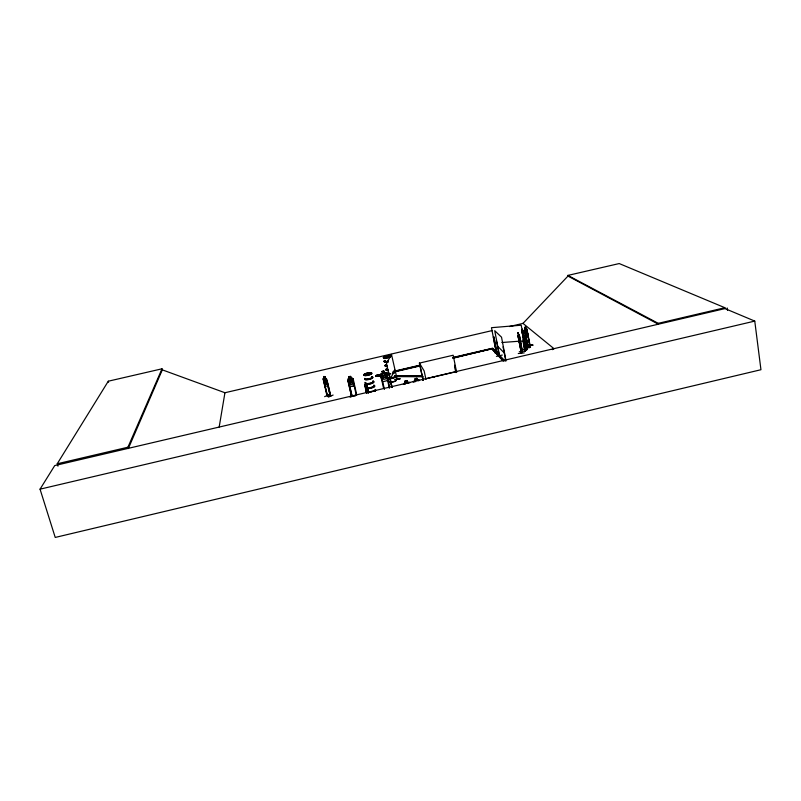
<?xml version="1.0" encoding="UTF-8"?>
<svg xmlns="http://www.w3.org/2000/svg" width="801" height="801" viewBox="0 0 801 801"><rect width="100%" height="100%" fill="white"/><g stroke="black" fill="none" stroke-linecap="round" stroke-linejoin="round"><path stroke-width="1.2" d="M329.311 394.573L324.625 396.655M387.464 380.535L387.644 378.472M387.354 356.405L386.312 356.545L386.813 356.145M518.257 353.531L524.244 352.861M368.53 375.068L368.009 374.898M524.645 330.563L524.745 329.682L527.669 347.163L529.861 345.361M352.57 395.414L350.107 397.206M352.81 395.374L351.098 396.815M364.886 384.83L365.476 384.43L366.157 388.755L367.549 390.918L367.549 389.496M367.959 373.376L367.018 373.787L367.459 373.376M367.248 373.476L368.18 373.486L367.379 373.837M219.194 426.973L224.961 392.59M327.048 382.848L326.798 384.32L325.657 384.19L324.695 382.598L323.854 376.53M497.281 351.399L494.968 352.941M521.841 332.715L521.801 329.862L522.502 329.251L523.834 336.981L523.143 337.531L522.492 336.29M527.499 349.486L521.801 349.596M326.928 380.575L330.583 396.145L326.948 395.684L323.143 378.953L324.195 378.402M323.244 378.963L323.494 378.362M162.022 368.8L162.303 369.852L128.32 448.56L127.93 447.218L162.022 368.8L108.295 381.206L57.231 463.779L57.972 466.162M400.059 378.783L395.193 379.384M397.186 379.384L391.489 354.412L386.513 363.394L391.769 387.344M388.865 373.116L391.979 387.314M390.027 379.424L394.893 370.022M525.286 351.038L519.298 351.749M518.587 337.321L521.491 352.971C520.66 351.479 521.481 354.873 522.122 351.469M522.002 351.228L521.211 352.57L522.212 351.198M527.859 346.543L529.741 345.141L527.539 346.593L528.029 346.402M520.27 341.947C518.207 345.191 521.441 340.765 520.019 339.874M524.585 349.687L524.725 348.926M518.597 334.648L518.177 332.645L518.167 336.08L521.391 353.141L522.382 351.429L519.499 335.849L522.282 351.609L522.082 350.878M40.05 489.171L54.728 465.581L724.995 308.595L754.762 321.091L760.95 369.722L55.229 537.441L40.05 489.171L754.762 321.091M518.768 334.207L518.067 336.34L519.418 343.259M517.907 333.176L518.237 332.635M382.337 373.426L380.475 374.618L381.646 379.904L382.768 381.707L387.524 380.595L386.553 373.186L384.37 372.956M524.935 348.946L526.487 347.664M525.045 349.476L523.464 341.136M509.546 326.538L522.993 323.404L567.979 276.085L567.859 275.414L619.213 263.559L724.885 307.724L724.995 308.595M387.183 356.415L387.233 356.105M367.719 373.416L367.098 373.626M404.525 384.1L405.436 383.158L404.905 381.036L407.048 380.555M414.367 381.797L415.278 380.855L414.758 378.733L416.9 378.252L417.341 380.325M521.251 353.001L518.047 335.459M524.835 351.178L527.098 349.296M524.875 351.118L527.328 349.286M525.316 349.687L525.646 349.747M527.018 349.046L524.805 350.858M532.765 345.081L527.188 345.481M529.711 347.654L524.104 348.055M532.755 345.151L527.118 345.231L532.875 345.051M524.655 348.966L526.688 347.654M526.477 347.464L527.028 347.864L524.815 349.667L523.263 341.146M526.808 347.864L524.605 349.667L523.063 341.306M525.476 350.247L522.532 334.698M522.963 334.718L525.977 350.227M524.745 338.412L523.063 339.764L524.775 338.463L524.655 336.39M526.087 337.371L525.516 335.649L526.087 337.371L527.829 335.959M526.157 337.371L527.859 336.009L526.738 328.871L526.387 328.37L524.705 329.752M496.77 352.27L496.209 352.38L496.83 352.27L493.847 336.951L496.68 352.35M522.863 335.999L523.554 335.459L522.893 331.894L522.012 332.625L522.893 334.468L522.823 337.111L523.113 334.758L524.094 336.11L523.193 334.207L523.203 331.664L522.963 333.897L522.182 332.455L525.486 350.247M526.808 348.024L523.293 330.783L523.714 331.274M529.691 344.841L529.621 345.561L527.028 330.002L530.082 345.361L527.899 347.133L524.945 330.282L524.875 327.409L525.596 326.848L526.918 334.538L526.247 335.078L525.606 333.837M525.246 331.534L527.889 346.973M351.369 395.924L351.969 395.804M351.469 395.924L352.15 396.385L348.515 380.565L347.924 380.675L351.599 396.505L347.684 379.424L348.195 378.653L352.44 378.272L353.181 378.913L356.705 394.833M521.661 332.165L523.353 330.773M525.576 327.979L525.146 328.32L525.466 327.349M521.801 329.862L522.442 329.251M525.596 326.848L524.815 327.419M354.342 384.19L354.222 386.182L349.957 386.543L348.916 384.64M349.957 386.543L354.192 386.092M493.847 336.951L493.766 337.011M352.951 380.165L356.205 394.873M353.151 378.933L352.44 378.272M347.924 380.675L348.515 380.565M349.336 378.563L348.896 376.61L350.748 376.42L351.118 378.472M350.718 376.44L348.966 376.67M367.929 375.118L368.16 375.168M386.683 356.395L387.003 356.115M404.805 384.059L405.556 383.959M386.563 356.355L386.983 356.255M527.909 347.123L525.045 331.694M381.897 376.54L375.569 376.029L381.266 375.679M375.679 376.5L381.236 374.998M330.483 395.574L330.122 395.544M330.272 395.614L327.229 395.324M328.33 397.126L333.116 395.043M326.958 395.694L327.359 395.073M326.828 395.133L327.489 395.654L323.193 378.933M328.13 386.332L328.06 384.47L328.13 386.332L325.236 385.972L324.405 384.059M325.416 378.533L326.848 379.324L330.783 396.064L327.078 395.604M326.247 378.613L323.464 378.302M323.794 380.165L327.219 395.724M324.966 376.61L326.197 379.274L330.202 396.105M499.554 355.254L499.353 355.904L499.544 355.284M525.806 350.297L521.211 325.206L491.474 327.689L496.099 351.819L496.65 351.779M496.35 352.3L493.346 336.991M496.25 351.749L496.73 351.709M368.24 391.339L367.078 385.902L365.026 382.407L365.476 384.43M366.778 392.33L366.077 390.197L366.848 392.25M364.956 386.102L366.528 393.091M367.078 385.902L368.36 391.839M366.898 387.113L368.21 392.971M365.677 382.798L368.41 393.071M414.748 381.687L415.399 381.656M407.889 383.299L408.42 383.289M454.598 365.306C455.539 364.295 454.828 371.404 456.069 372.565L454.638 365.356M496.41 356.365L502.327 355.043M496.32 340.245L499.293 355.774M381.136 374.528L376.17 375.389L382.237 373.977M393.281 371.694L419.994 365.456M452.775 357.797L492.845 348.445L452.865 358.267M378.693 375.299L381.126 374.728M395.674 371.334L419.934 365.667M453.897 357.737L492.705 348.675L495.509 351.589M395.804 371.594L420.084 365.927M503.048 346.873L505.862 361.201M380.835 375.859L381.386 375.729L384.42 389.416M389.336 388.255L386.302 374.518L386.883 374.437L389.636 386.983M380.875 376.46L386.963 375.048M57.231 463.779L127.93 447.218M567.859 275.414L658.242 323.334L724.885 307.724M405.366 383.128L403.374 384.34L403.984 383.449L408.931 382.367M407.489 382.608L408.951 382.287M415.208 380.825L413.226 382.057L413.857 381.186L418.773 380.054M416.83 378.312L417.281 380.405L418.793 379.984L419.624 380.565M425.361 378.943L456.5 371.644M492.515 330.503L224.941 392.74L162.303 369.852M381.987 371.504L383.889 371.073M381.036 373.747L385.762 372.645M393.151 371.424L419.834 365.196M452.585 357.546L492.615 348.205L504.85 360.911M330.553 396.135L326.758 380.475M395.253 379.604L400.069 378.803L395.033 379.744M351.849 395.894L351.369 395.934M351.989 396.475L348.425 380.635M518.998 334.728L522.072 351.629M525.887 328.76L525.536 326.848M526.738 328.871L529.841 345.521M355.344 395.704L352.11 395.964L355.254 395.774M522.452 334.768L523.043 334.658M527.859 336.009L527.669 333.957M494.417 343.078L496.89 342.898M501.837 342.518L524.094 340.846M524.905 347.073L530.562 346.953L524.845 347.444M525.326 350.327L525.937 350.217M505.852 359.969L501.526 337.181L494.718 330.703L499.574 355.724M394.963 375.749L422.337 375.879M375.569 376.029L380.555 376.059M395.494 376.13L422.878 376.28M376.17 375.389L376.38 376.13L381.376 376.15M395.063 376.22L422.447 376.37M395.594 376.61L422.978 376.76M330.292 395.434L327.389 395.253M433.912 377.331L432.139 377.331L433.832 377.421M323.804 376.55L324.986 376.65L323.744 376.49L324.255 378.472M408.65 383.138L407.429 382.698L407.038 380.535M417.271 380.395L418.482 380.835M365.687 383.108L365.837 383.779A4.095 1.031 -12.7 0 0 370.142 383.719A4.095 1.031 -12.7 0 0 373.767 381.807M364.946 384.21L366.688 385.121M567.979 276.085L658.372 324.205L658.242 323.334M351.148 378.452L352.21 379.023L353.041 382.678L352.49 384.32L350.788 384.47L349.526 382.988L348.926 376.59M385.732 372.705L386.503 373.246M408.941 382.267L409.792 382.868M522.863 323.294L553.751 348.475M497.691 346.302L504.57 353.231M498.082 354.262L504.079 360.51M503.669 361.191L491.724 348.705L502.908 360.79M518.838 339.684L519.298 340.946L519.489 338.623L518.177 332.645M108.295 381.206L108.596 382.247M366.938 393.131L364.926 384.77L366.728 393.191M380.535 374.608L383.609 388.405M388.946 372.956L392.059 387.143M404.996 381.086L405.446 383.178M425.932 379.364L424.15 370.913L419.354 362.993L423.078 380.375M422.017 374.267L423.298 380.325M423.138 380.335L419.504 363.083L453.176 355.223L456.67 372.485M727.218 307.995L727.548 310.458M373.767 382.077A4.035 1.021 -12.7 0 1 370.713 383.839A4.035 1.021 -12.7 0 1 366.137 384.14M373.046 381.446A4.095 1.031 -12.7 0 1 373.526 381.586M373.867 385.321A4.045 1.031 -12.7 0 1 372.936 386.993A4.045 1.031 -12.7 0 1 367.419 387.894M373.837 385.231A4.025 1.031 -12.7 0 1 372.896 386.893A4.025 1.031 -12.7 0 1 367.409 387.784M372.034 376.951A4.095 1.021 -12.7 0 1 369.651 379.073A4.095 1.021 -12.7 0 1 364.825 378.883M372.886 380.966A4.035 1.021 -12.7 0 1 370.543 383.078A4.035 1.021 -12.7 0 1 365.787 382.878M372.054 377.231A4.045 1.001 -12.7 0 1 369.692 379.324A4.045 1.001 -12.7 0 1 364.936 379.133M372.996 381.216A4.095 1.031 -12.7 0 1 371.594 383.058A4.095 1.031 -12.7 0 1 365.967 383.659M371.984 376.72A4.095 1.021 -12.7 0 1 369.601 378.843A4.095 1.021 -12.7 0 1 364.775 378.653M371.884 376.47A4.045 1.001 -12.7 0 1 369.521 378.563A4.045 1.001 -12.7 0 1 364.765 378.382M373.907 385.511A4.045 1.031 -12.7 0 1 372.976 387.193A4.045 1.031 -12.7 0 1 367.459 388.095M374.467 386.032A4.025 1.031 -12.7 0 1 372.145 387.884A4.025 1.031 -12.7 0 1 367.078 388.315M375.389 389.877A4.085 1.061 -12.7 0 1 373.957 391.449M375.289 390.998A4.025 1.051 -12.7 0 1 374.738 391.349M375.389 390.157A4.025 1.051 -12.7 0 1 375.629 390.377M375.339 389.646A4.085 1.061 -12.7 0 1 373.907 391.218M371.964 391.819A4.085 1.061 -12.7 0 1 369.922 392.15M375.228 389.406A4.035 1.051 -12.7 0 1 372.906 391.268M371.904 391.539A4.035 1.051 -12.7 0 1 367.839 391.689M388.475 361.852A3.855 0.911 -12.3 0 1 385.021 362.192A3.855 0.911 -12.3 0 1 384.63 361.341M387.334 365.777A3.845 0.921 -12.3 0 1 385.932 364.605M388.375 361.391A3.905 0.921 -12.3 0 1 384.61 361.682A3.905 0.921 -12.3 0 1 384.991 360.56M388.315 361.131A3.855 0.911 -12.3 0 1 384.6 361.421A3.855 0.911 -12.3 0 1 384.981 360.31M387.364 366.047A3.905 0.941 -12.3 0 1 385.942 364.855M388.425 361.621A3.905 0.921 -12.3 0 1 384.66 361.902A3.905 0.921 -12.3 0 1 385.041 360.78M387.494 366.498A3.845 0.921 -12.3 0 1 385.581 365.646M388.235 369.862A3.825 0.931 -12.3 0 1 386.332 368.991M387.414 366.267A3.905 0.941 -12.3 0 1 385.471 365.396M388.295 370.142A3.825 0.931 -12.3 0 1 386.382 369.271M388.245 369.972A3.855 0.941 -12.3 0 1 386.322 369.101M395.183 376.47A3.835 0.971 -12.3 0 1 392.11 378.452A3.835 0.971 -12.3 0 1 387.974 378.152M395.414 376.41A3.895 0.981 -12.3 0 1 391.559 378.322A3.895 0.981 -12.3 0 1 387.874 377.912M395.484 379.914A3.845 0.981 -12.3 0 1 393.371 381.917A3.845 0.981 -12.3 0 1 388.755 381.737A3.825 0.981 -12.3 0 0 393.782 381.536A3.825 0.981 -12.3 0 0 395.424 379.674M393.762 371.804A3.895 0.971 -12.3 0 1 392.961 373.346M390.117 374.117A3.895 0.971 -12.3 0 1 386.913 373.897M386.933 373.636A3.895 0.971 -12.3 0 1 387.213 373.336M394.543 375.629A3.835 0.961 -12.3 0 1 392.901 377.471A3.835 0.961 -12.3 0 1 387.794 377.702A3.895 0.981 -12.3 0 0 392.5 377.872A3.895 0.981 -12.3 0 0 394.643 375.859M393.772 372.065A3.845 0.951 -12.3 0 1 392.12 373.897M389.236 374.467A3.845 0.951 -12.3 0 1 387.013 374.137M393.712 371.584A3.895 0.961 -12.3 0 1 392.911 373.126M390.067 373.887A3.895 0.961 -12.3 0 1 387.163 373.116M393.611 371.354A3.845 0.951 -12.3 0 1 392.83 372.876M390.027 373.626A3.845 0.951 -12.3 0 1 387.153 372.855M388.375 370.503A3.825 0.931 -12.3 0 1 386.472 369.631M388.295 370.152A3.845 0.941 -12.3 0 1 386.372 369.281M325.997 379.354L325.727 381.386L327.058 383.759L325.566 381.787L324.956 383.529L325.226 381.346L323.944 379.133L325.376 380.926L325.997 379.354M366.297 385.591L366.337 387.233C364.034 379.644 367.068 394.763 366.528 388.125L367.569 390.437L366.337 385.561M526.207 332.315L525.957 334.668L525.987 332.025L525.126 330.202L525.997 329.471L526.647 333.016L525.967 333.556L525.316 330.002L526.067 331.464L526.297 329.251L527.068 333.797L526.207 332.315M518.768 335.208L519.008 339.404C517.106 327.769 519.859 346.883 519.068 338.162L519.609 339.744L518.808 335.118M353.031 383.559L351.008 381.867L349.877 383.909L350.548 381.486L348.876 379.344L350.838 380.996L351.929 379.073L351.299 381.406L353.031 383.559M386.282 377.141L385.621 378.953L383.729 379.394L382.367 378.052L381.556 374.377L382.417 373.476L381.907 371.454L383.939 370.993L384.32 373.056L385.471 373.456L386.282 377.141M522.482 330.392L522.032 330.733L522.362 329.752L522.482 330.392M553.721 348.906L552.33 349.576L553.721 348.906M385.271 377.371L383.379 377.812L382.568 374.137L384.46 373.697L385.271 377.371M406.708 381.046L405.426 381.346L405.576 382.037L406.848 381.747L406.708 381.046M416.55 378.743L415.268 379.043L415.419 379.734L416.7 379.434L416.55 378.743M383.619 371.464L382.397 371.754L382.538 372.415L383.759 372.125L383.619 371.464M350.468 376.85L349.376 376.951L349.526 377.601L350.618 377.501L350.468 376.85M351.299 379.103L349.596 379.253L350.427 382.908L352.13 382.758L351.299 379.103M324.866 376.951L324.135 376.87L324.285 377.511L325.016 377.581L324.866 376.951M325.596 379.203L324.455 379.083L325.296 382.658L326.438 382.788L325.596 379.203M366.337 385.531L365.667 385.181L366.518 388.946L367.188 389.306L366.337 385.531M365.286 375.269A4.045 0.991 -12.6 0 0 371.704 373.306A4.045 0.991 -12.6 0 0 366.437 373.296A4.045 0.991 -12.6 0 0 365.286 375.269M365.376 375.659A4.035 0.991 -12.6 0 0 371.784 373.697A4.035 0.991 -12.6 0 0 366.528 373.687A4.035 0.991 -12.6 0 0 365.376 375.659M365.286 375.289A4.055 0.991 -12.6 0 0 371.714 373.326A4.055 0.991 -12.6 0 0 366.437 373.316A4.055 0.991 -12.6 0 0 365.286 375.289M384.76 357.887A3.865 0.901 -12.3 0 0 390.858 356.045A3.865 0.901 -12.3 0 0 385.742 356.105A3.865 0.901 -12.3 0 0 384.76 357.887M384.85 358.237A3.845 0.901 -12.3 0 0 390.918 356.405A3.845 0.901 -12.3 0 0 385.832 356.465A3.845 0.901 -12.3 0 0 384.85 358.237M384.79 358.017A3.865 0.901 -12.3 0 0 390.888 356.175A3.865 0.901 -12.3 0 0 385.772 356.235A3.865 0.901 -12.3 0 0 384.79 358.017"/></g></svg>
